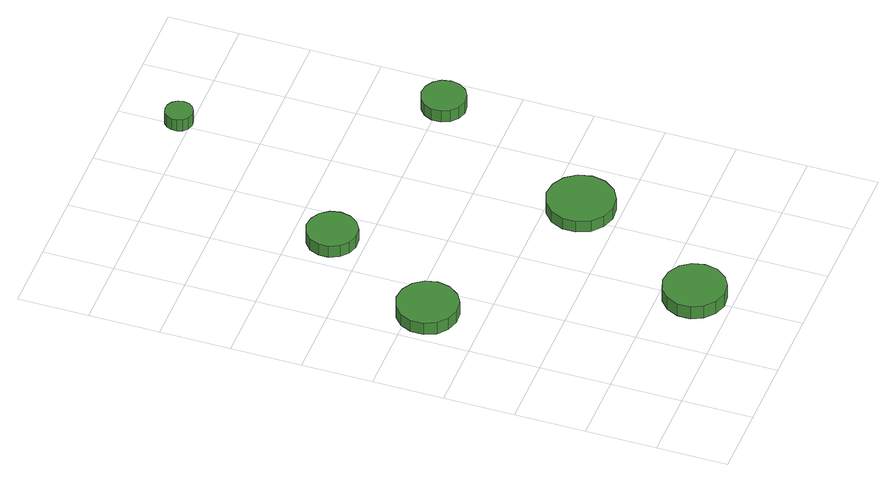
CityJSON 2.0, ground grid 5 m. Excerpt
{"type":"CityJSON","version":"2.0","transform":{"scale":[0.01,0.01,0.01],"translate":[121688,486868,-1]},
"CityObjects":{
"tree1":{"type":"SolitaryVegetationObject","attributes":{"function":"something"},"geometry":[{"type":"MultiSurface","lod":"1","boundaries":[[[0,1,2,3,4,5,6,7,8,9,10,11,12,13,14]],[[15,16,17,18,19,20,21,22,23,24,25,26,27,28,29]],[[0,29,28,1]],[[1,28,27,2]],[[2,27,26,3]],[[3,26,25,4]],[[4,25,24,5]],[[5,24,23,6]],[[6,23,22,7]],[[7,22,21,8]],[[8,21,20,9]],[[9,20,19,10]],[[10,19,18,11]],[[11,18,17,12]],[[12,17,16,13]],[[13,16,15,14]],[[14,15,29,0]]]}]},
"tree2":{"type":"SolitaryVegetationObject","attributes":{"function":"something"},"geometry":[{"type":"MultiSurface","lod":"1","boundaries":[[[30,31,32,33,34,35,36,37,38,39,40,41,42,43,44]],[[45,46,47,48,49,50,51,52,53,54,55,56,57,58,59]],[[30,59,58,31]],[[31,58,57,32]],[[32,57,56,33]],[[33,56,55,34]],[[34,55,54,35]],[[35,54,53,36]],[[36,53,52,37]],[[37,52,51,38]],[[38,51,50,39]],[[39,50,49,40]],[[40,49,48,41]],[[41,48,47,42]],[[42,47,46,43]],[[43,46,45,44]],[[44,45,59,30]]]}]},
"tree3":{"type":"SolitaryVegetationObject","attributes":{"function":"something"},"geometry":[{"type":"MultiSurface","lod":"1","boundaries":[[[60,61,62,63,64,65,66,67,68,69,70,71,72,73,74]],[[75,76,77,78,79,80,81,82,83,84,85,86,87,88,89]],[[60,89,88,61]],[[61,88,87,62]],[[62,87,86,63]],[[63,86,85,64]],[[64,85,84,65]],[[65,84,83,66]],[[66,83,82,67]],[[67,82,81,68]],[[68,81,80,69]],[[69,80,79,70]],[[70,79,78,71]],[[71,78,77,72]],[[72,77,76,73]],[[73,76,75,74]],[[74,75,89,60]]]}]},
"tree4":{"type":"SolitaryVegetationObject","attributes":{"function":"something"},"geometry":[{"type":"MultiSurface","lod":"1","boundaries":[[[90,91,92,93,94,95,96,97,98,99,100,101,102,103,104]],[[105,106,107,108,109,110,111,112,113,114,115,116,117,118,119]],[[90,119,118,91]],[[91,118,117,92]],[[92,117,116,93]],[[93,116,115,94]],[[94,115,114,95]],[[95,114,113,96]],[[96,113,112,97]],[[97,112,111,98]],[[98,111,110,99]],[[99,110,109,100]],[[100,109,108,101]],[[101,108,107,102]],[[102,107,106,103]],[[103,106,105,104]],[[104,105,119,90]]]}]},
"tree5":{"type":"SolitaryVegetationObject","attributes":{"function":"something"},"geometry":[{"type":"MultiSurface","lod":"1","boundaries":[[[120,121,122,123,124,125,126,127,128,129,130,131,132,133,134]],[[135,136,137,138,139,140,141,142,143,144,145,146,147,148,149]],[[120,149,148,121]],[[121,148,147,122]],[[122,147,146,123]],[[123,146,145,124]],[[124,145,144,125]],[[125,144,143,126]],[[126,143,142,127]],[[127,142,141,128]],[[128,141,140,129]],[[129,140,139,130]],[[130,139,138,131]],[[131,138,137,132]],[[132,137,136,133]],[[133,136,135,134]],[[134,135,149,120]]]}]},
"tree6":{"type":"SolitaryVegetationObject","attributes":{"function":"something"},"geometry":[{"type":"MultiSurface","lod":"1","boundaries":[[[150,151,152,153,154,155,156,157,158,159,160,161,162,163,164]],[[165,166,167,168,169,170,171,172,173,174,175,176,177,178,179]],[[150,179,178,151]],[[151,178,177,152]],[[152,177,176,153]],[[153,176,175,154]],[[154,175,174,155]],[[155,174,173,156]],[[156,173,172,157]],[[157,172,171,158]],[[158,171,170,159]],[[159,170,169,160]],[[160,169,168,161]],[[161,168,167,162]],[[162,167,166,163]],[[163,166,165,164]],[[164,165,179,150]]]}]}
},
"vertices":[
[484,1888,162],[465,1975,162],[413,2047,162],[336,2092,162],[247,2101,162],[162,2074,162],[96,2014,162],[60,1933,162],[60,1844,162],[96,1762,162],[162,1703,162],[247,1675,162],[336,1684,162],[413,1729,162],[465,1801,162],[465,1801,63],[413,1729,63],[336,1684,63],[247,1675,63],[162,1703,63],[96,1762,63],[60,1844,63],[60,1933,63],[96,2014,63],[162,2074,63],[247,2101,63],[336,2092,63],[413,2047,63],[465,1975,63],[484,1888,63],
[1234,270,167],[1215,359,167],[1161,433,167],[1082,478,167],[992,488,167],[905,460,167],[837,399,167],[800,315,167],[800,224,167],[837,141,167],[905,80,167],[992,51,167],[1082,61,167],[1161,107,167],[1215,180,167],[1215,180,61],[1161,107,61],[1082,61,61],[992,51,61],[905,80,61],[837,141,61],[800,224,61],[800,315,61],[837,399,61],[905,460,61],[992,488,61],[1082,478,61],[1161,433,61],[1215,359,61],[1234,270,61],
[929,2730,163],[914,2803,163],[870,2862,163],[807,2899,163],[733,2907,163],[663,2884,163],[609,2835,163],[579,2767,163],[579,2694,163],[609,2626,163],[663,2577,163],[733,2554,163],[807,2562,163],[870,2599,163],[914,2658,163],[914,2658,66],[870,2599,66],[807,2562,66],[733,2554,66],[663,2577,66],[609,2626,66],[579,2694,66],[579,2767,66],[609,2835,66],[663,2884,66],[733,2907,66],[807,2899,66],[870,2862,66],[914,2803,66],[929,2730,66],
[1837,1278,153],[1817,1375,153],[1759,1454,153],[1673,1503,153],[1576,1514,153],[1482,1483,153],[1409,1417,153],[1369,1327,153],[1369,1229,153],[1409,1139,153],[1482,1073,153],[1576,1043,153],[1673,1053,153],[1759,1102,153],[1817,1182,153],[1817,1182,61],[1759,1102,61],[1673,1053,61],[1576,1043,61],[1482,1073,61],[1409,1139,61],[1369,1229,61],[1369,1327,61],[1409,1417,61],[1482,1483,61],[1576,1514,61],[1673,1503,61],[1759,1454,61],[1817,1375,61],[1837,1278,61],
[1628,4083,167],[1619,4122,167],[1596,4155,167],[1561,4175,167],[1521,4179,167],[1482,4167,167],[1452,4140,167],[1436,4103,167],[1436,4063,167],[1452,4026,167],[1482,3999,167],[1521,3986,167],[1561,3990,167],[1596,4011,167],[1619,4043,167],[1619,4043,70],[1596,4011,70],[1561,3990,70],[1521,3986,70],[1482,3999,70],[1452,4026,70],[1436,4063,70],[1436,4103,70],[1452,4140,70],[1482,4167,70],[1521,4179,70],[1561,4175,70],[1596,4155,70],[1619,4122,70],[1628,4083,70],
[2417,2475,162],[2404,2539,162],[2366,2591,162],[2310,2623,162],[2246,2630,162],[2185,2610,162],[2137,2567,162],[2110,2508,162],[2110,2443,162],[2137,2384,162],[2185,2341,162],[2246,2321,162],[2310,2328,162],[2366,2360,162],[2404,2412,162],[2404,2412,64],[2366,2360,64],[2310,2328,64],[2246,2321,64],[2185,2341,64],[2137,2384,64],[2110,2443,64],[2110,2508,64],[2137,2567,64],[2185,2610,64],[2246,2630,64],[2310,2623,64],[2366,2591,64],[2404,2539,64],[2417,2475,64]
]}
